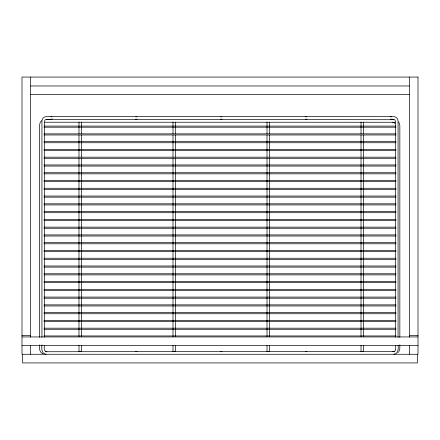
<?xml version="1.0" encoding="UTF-8"?>
<svg xmlns="http://www.w3.org/2000/svg" width="440" height="440" viewBox="0 0 440 440"><rect width="100%" height="100%" fill="white"/><g stroke="black" fill="none" stroke-linecap="round" stroke-linejoin="round"><path stroke-width="0.66" d="M398.739 351.901L399.8 349.014L399.845 344.845M52.338 118.954C50.38 120.874 44.737 117.409 44.413 121.401L44.413 337.249M137.258 118.954L136.422 119.444L135.52 119.119M222.178 118.954L221.337 119.444L220.44 119.119M307.098 118.954L306.257 119.444L305.36 119.119M392.018 118.954L391.177 119.444L390.275 119.119M41.575 120.687L40.2 122.458L39.485 125.433L39.485 337.298M45.413 351.731L393.861 351.483C396.688 351.219 395.318 347.006 395.588 345.416M135.608 351.731L136.213 351.483L137.115 351.808M220.528 351.731L221.133 351.483L222.03 351.808M305.448 351.731L306.053 351.483L306.95 351.808M392.579 351.731L393.184 351.483L394.081 351.808M50.98 116.749L51.92 116.798M135.9 116.749L136.84 116.798M220.814 116.749L221.76 116.798M305.734 116.749L306.68 116.798M390.654 116.749L391.6 116.798M393.943 354.266C398.211 354.151 398.64 348.634 398.063 345.516M30.663 85.976L409.338 85.976M30.663 94.639L409.338 94.639M46.14 119.455L394.763 119.708L395.588 121.401L395.588 337.166M44.875 122.227L394.867 122.26M44 126.093L396 126.093M44 127.199L396 127.199M44 133.864L396 133.864M44 134.97L396 134.97M44 141.642L396 141.642M44 142.747L396 142.747M44 149.413L396 149.413M44 150.519L396 150.519M44 157.185L396 157.185M44 158.29L396 158.29M44 164.956L396 164.956M44 166.062L396 166.062M44 172.728L396 172.728M44 173.833L396 173.833M44 180.505L396 180.505M44 181.61L396 181.61M44 188.276L396 188.276M44 189.382L396 189.382M44 196.048L396 196.048M44 197.153L396 197.153M44 203.819L396 203.819M44 204.924L396 204.924M44 211.591L396 211.591M44 212.702L396 212.702M44 219.368L396 219.368M44 220.473L396 220.473M44 227.139L396 227.139M44 228.245L396 228.245M44 234.911L396 234.911M44 236.016L396 236.016M44 242.682L396 242.682M44 243.788L396 243.788M44 250.454L396 250.454M44 251.565L396 251.565M44 258.231L396 258.231M44 259.336L396 259.336M44 266.002L396 266.002M44 267.108L396 267.108M44 273.774L396 273.774M44 274.879L396 274.879M44 281.545L396 281.545M44 282.651L396 282.651M44 289.322L396 289.322M44 290.428L396 290.428M44 297.094L396 297.094M44 298.199L396 298.199M44 304.865L396 304.865M44 305.971L396 305.971M44 312.637L396 312.637M44 313.742L396 313.742M44 320.408L396 320.408M44 321.514L396 321.514M44 328.185L396 328.185M44 329.291L396 329.291M22 335.456L30.663 335.456M409.338 335.456L418 335.456M44 335.957L396 335.957M22 336.941L418 336.941M22 345.604L418 345.604M391.177 119.444L393.861 119.455M51.502 119.444L50.6 119.119M46.915 351.808C43.802 351.604 43.907 347.859 44.413 345.439M392.684 122.227L393.822 122.48L395.005 123.503M45.843 351.461L46.338 351.5M46.057 354.266C41.487 354.101 41.421 348.046 41.938 344.839M42.785 353.804C39.424 352.27 39.138 348.029 39.485 344.845M398.739 121.803L399.845 125.433L399.845 337.298M394.449 351.472L394.466 351.885M417.505 354.272L417.505 362.929L22.495 362.929L22.495 354.272M409.338 77.066L409.338 337.117M409.338 345.351L409.338 354.266M398.063 337.288L398.063 121.308C398.123 119.031 396.341 116.661 393.943 116.666L46.057 116.666C43.659 116.661 41.877 119.031 41.938 121.308L41.938 337.315M398.063 352.259L398.063 352.605M363.484 122.078L363.484 133.766M363.484 135.141L363.484 157.135M363.484 158.51L363.484 336.54M363.484 345.477L363.484 351.659L361.026 351.659L361.026 345.477M361.026 122.078L361.026 133.766M361.026 135.141L361.026 157.135M361.026 158.51L361.026 336.54M269.473 122.078L269.473 133.766M269.473 135.141L269.473 157.135M269.473 158.51L269.473 336.54M269.473 345.477L269.473 351.659L267.009 351.659L267.009 345.477M267.009 122.078L267.009 133.766M267.009 135.141L267.009 157.135M267.009 158.51L267.009 336.54M175.461 122.078L175.461 133.766M175.461 135.141L175.461 157.135M175.461 158.51L175.461 336.54M175.461 345.477L175.461 351.659L172.997 351.659L172.997 345.477M172.997 122.078L172.997 133.766M172.997 135.141L172.997 157.135M172.997 158.51L172.997 336.54M81.444 122.078L81.444 133.766M81.444 135.141L81.444 157.135M81.444 158.51L81.444 336.54M81.444 345.477L81.444 351.659L78.986 351.659L78.986 345.477M78.986 122.078L78.986 133.766M78.986 135.141L78.986 157.135M78.986 158.51L78.986 336.54M30.663 77.066L30.663 337.117M30.663 345.351L30.663 354.266M418 77.066L22 77.066L22 354.266L418 354.266L418 77.066"/></g></svg>
